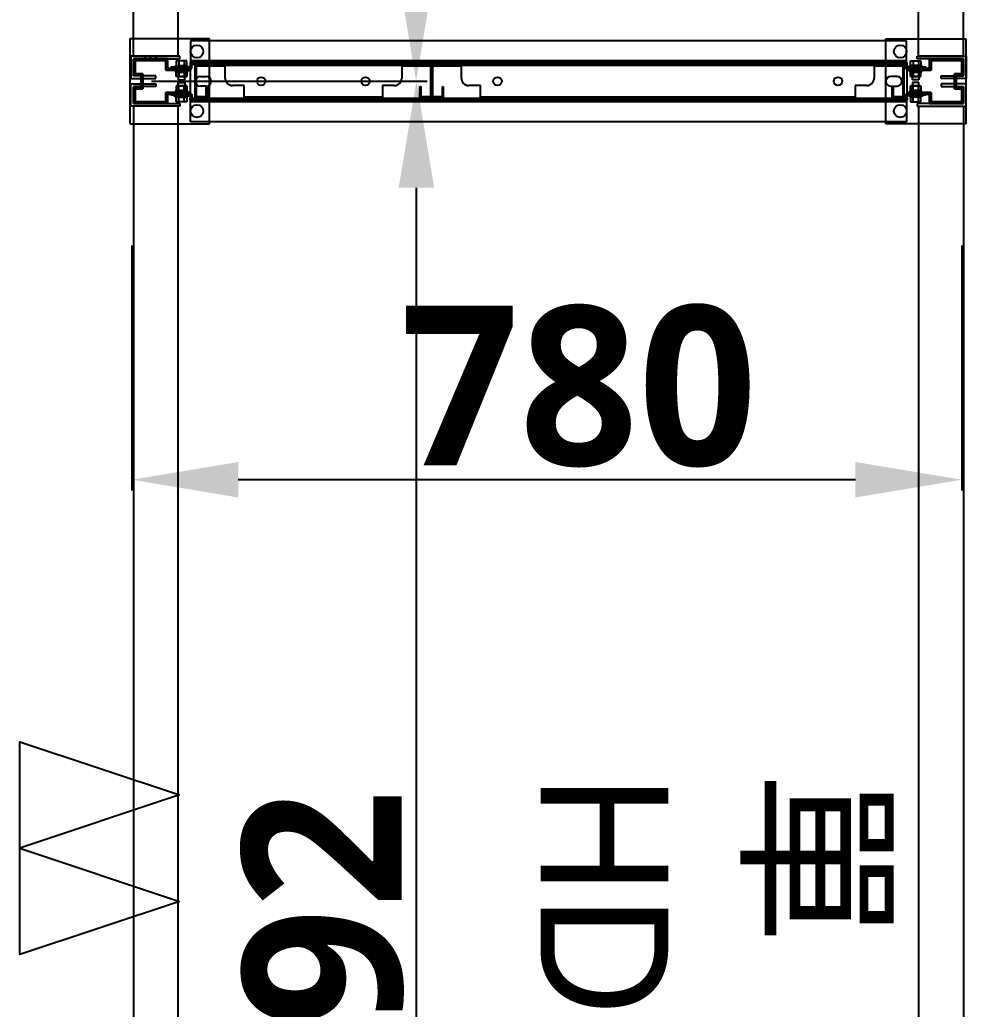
# Model space of a CAD drawing. Header units: millimetres. Extents: x 15382 to 37298, y 7351 to 31127.
# Drawn here: x 26122 to 27011, y 12327 to 13256 of the extents above; entities that cross this region are included whole.
import ezdxf

# ---------------------------------------------------------------- set-up
doc = ezdxf.new("R2010")
doc.units = ezdxf.units.MM
for name, color, linetype in [('02', 3, 'Continuous'), ('03', 6, 'Continuous'), ('04', 30, 'Continuous'), ('05', 12, 'Continuous'), ('544-1', 40, 'Continuous'), ('6', 7, 'Continuous'), ('M40', 3, 'Continuous'), ('M6', 7, 'Continuous'), ('動線', 6, 'Continuous'), ('文字', 7, 'Continuous'), ('標註', 252, 'Continuous')]:
    doc.layers.add(name, color=color, linetype=linetype)
doc.styles.get("Standard").update_dxf_attribs({"font": 'arial.ttf'})
doc.styles.add('新細明體', font='')
doc.styles.add('黑體', font='')
doc.styles.get('新細明體').set_extended_font_data('PMingLiU')
doc.styles.get('黑體').set_extended_font_data('Microsoft JhengHei', bold=True)
doc.dimstyles.new('ISO-25', dxfattribs={"dimtxt": 2.5, "dimasz": 2.5, "dimexe": 1.25, "dimexo": 0.625, "dimtad": 1, "dimtxsty": 'Standard', "dimcen": 2.5, "dimadec": 0, "dimazin": 0, "dimtfac": 1, "dimtmove": 0, "dimatfit": 3, "dimfxl": 1, "dimarcsym": 0})

# ---------------------------------------------------------------- blocks, each defined once
blk = doc.blocks.new('*D25')
at = {"layer": 'Defpoints', "color": 0, "transparency": 16777216}
for p in [(26235.66, 14690.57), (26494.44, 14690.57), (26235.66, 13198.57)]:
    blk.add_point(p, dxfattribs=at)
at = {"layer": '標註', "color": 0, "lineweight": -2, "transparency": 16777216}
for p, q in [((26245.66, 14690.57), (26504.44, 14690.57)), ((26494.44, 13298.57), (26494.44, 14590.57)), ((26245.66, 13198.57), (26504.44, 13198.57))]:
    blk.add_line(p, q, dxfattribs=at)
at = {"layer": '標註', "color": 0, "transparency": 16777216}
for points in [[(26477.78, 14590.57), (26511.11, 14590.57), (26494.44, 14690.57)], [(26477.78, 13298.57), (26511.11, 13298.57), (26494.44, 13198.57)]]:
    blk.add_solid(points, dxfattribs=at)
at = {"layer": '標註', "color": 251, "transparency": 16777216, "insert": (26406.68, 13801.62), "char_height": 150, "attachment_point": 5, "rotation": 90, "style": '黑體'}
blk.add_mtext('1492', dxfattribs=at)
blk = doc.blocks.new('*D39')
at = {"layer": 'Defpoints', "color": 0, "transparency": 16777216}
for p in [(26235.93, 13198.57), (26494.71, 13198.57), (26235.93, 11706.57)]:
    blk.add_point(p, dxfattribs=at)
at = {"layer": '標註', "color": 0, "lineweight": -2, "transparency": 16777216}
for p, q in [((26245.93, 13198.57), (26504.71, 13198.57)), ((26494.71, 11806.57), (26494.71, 13098.57)), ((26245.93, 11706.57), (26504.71, 11706.57))]:
    blk.add_line(p, q, dxfattribs=at)
at = {"layer": '標註', "color": 0, "transparency": 16777216}
for points in [[(26478.04, 13098.57), (26511.38, 13098.57), (26494.71, 13198.57)], [(26478.04, 11806.57), (26511.38, 11806.57), (26494.71, 11706.57)]]:
    blk.add_solid(points, dxfattribs=at)
at = {"layer": '標註', "color": 251, "transparency": 16777216, "insert": (26406.95, 12309.62), "char_height": 150, "attachment_point": 5, "rotation": 90, "style": '黑體'}
blk.add_mtext('1492', dxfattribs=at)
blk = doc.blocks.new('*D110')
at = {"layer": 'Defpoints', "color": 0, "transparency": 16777216}
for p in [(26227.32, 13054.19), (27007.32, 13054.19), (26227.32, 12824.16)]:
    blk.add_point(p, dxfattribs=at)
at = {"layer": '標註', "color": 0, "lineweight": -2, "transparency": 16777216}
for p, q in [((26227.32, 13044.19), (26227.32, 12814.16)), ((27007.32, 13044.19), (27007.32, 12814.16)), ((26907.32, 12824.16), (26327.32, 12824.16))]:
    blk.add_line(p, q, dxfattribs=at)
at = {"layer": '標註', "color": 0, "transparency": 16777216}
for points in [[(26327.32, 12840.83), (26327.32, 12807.49), (26227.32, 12824.16)], [(26907.32, 12840.83), (26907.32, 12807.49), (27007.32, 12824.16)]]:
    blk.add_solid(points, dxfattribs=at)
at = {"layer": '標註', "color": 251, "transparency": 16777216, "insert": (26647.4, 12911.68), "char_height": 150, "attachment_point": 5, "style": '黑體'}
blk.add_mtext('780', dxfattribs=at)

msp = doc.modelspace()

# ---------------------------------------------------------------- linework, layer by layer
at = {"layer": '02'}
for p, q in [((26300.317, 13238.565), (26225.317, 13238.565)), ((26225.317, 13238.565), (26225.317, 13158.565)), ((26300.317, 13158.565), (26300.317, 13238.565)), ((26935.927, 13158.565), (26935.927, 13238.565)), ((26935.927, 13238.565), (27010.927, 13238.565)), ((27010.927, 13238.565), (27010.927, 13158.565)), ((26225.317, 13158.565), (26300.317, 13158.565)), ((27010.927, 13158.565), (26935.927, 13158.565))]:
    msp.add_line(p, q, dxfattribs=at)
at = {"layer": '02', "lineweight": -3}
for centre in [(26288.427, 13226.565), (26949.427, 13226.565), (26288.427, 13170.565), (26949.427, 13170.565)]:
    msp.add_circle(centre, 6, dxfattribs=at)
at = {"layer": '03'}
for points in [[(26270.659, 13222.065), (26270.659, 14667.065), (26228.659, 14667.065), (26228.659, 13222.065)], [(26966.659, 13222.065), (26966.659, 14667.065), (27008.659, 14667.065), (27008.659, 13222.065)], [(26270.927, 11730.065), (26270.927, 13175.065), (26228.927, 13175.065), (26228.927, 11730.065)], [(26966.927, 11730.065), (26966.927, 13175.065), (27008.927, 13175.065), (27008.927, 11730.065)]]:
    msp.add_lwpolyline(points, close=True, dxfattribs=at)
at = {"layer": '04'}
for p, q in [((26955.427, 13236.565), (26282.427, 13236.565)), ((26282.427, 13236.565), (26282.427, 13211.765)), ((26955.427, 13211.765), (26955.427, 13236.565)), ((26282.427, 13211.765), (26263.927, 13211.765)), ((26263.927, 13211.765), (26263.927, 13210.565)), ((26282.427, 13211.765), (26263.927, 13211.765)), ((26263.927, 13211.765), (26263.927, 13210.565)), ((26955.427, 13217.765), (26282.427, 13217.765)), ((26282.427, 13217.765), (26282.427, 13211.765)), ((26283.627, 13210.565), (26283.627, 13216.565)), ((26283.627, 13216.565), (26954.227, 13216.565)), ((26283.627, 13210.565), (26283.627, 13216.565)), ((26283.627, 13216.565), (26954.227, 13216.565)), ((26954.227, 13216.565), (26954.227, 13210.565)), ((26954.227, 13216.565), (26954.227, 13210.565)), ((26955.427, 13211.765), (26955.427, 13217.765)), ((26973.927, 13211.765), (26955.427, 13211.765)), ((26973.927, 13211.765), (26955.427, 13211.765)), ((26973.927, 13210.565), (26973.927, 13211.765)), ((26973.927, 13210.565), (26973.927, 13211.765)), ((26263.927, 13210.565), (26283.627, 13210.565)), ((26263.927, 13210.565), (26283.627, 13210.565)), ((26954.227, 13210.565), (26973.927, 13210.565)), ((26954.227, 13210.565), (26973.927, 13210.565)), ((26263.927, 13185.365), (26263.927, 13186.565)), ((26263.927, 13186.565), (26283.627, 13186.565)), ((26263.927, 13185.365), (26263.927, 13186.565)), ((26263.927, 13186.565), (26283.627, 13186.565)), ((26282.427, 13185.365), (26263.927, 13185.365)), ((26282.427, 13185.365), (26263.927, 13185.365)), ((26282.427, 13179.365), (26282.427, 13185.365)), ((26282.427, 13160.565), (26282.427, 13185.365)), ((26283.627, 13186.565), (26283.627, 13180.565)), ((26283.627, 13186.565), (26283.627, 13180.565)), ((26954.227, 13180.565), (26954.227, 13186.565)), ((26954.227, 13186.565), (26973.927, 13186.565)), ((26954.227, 13180.565), (26954.227, 13186.565)), ((26954.227, 13186.565), (26973.927, 13186.565)), ((26973.927, 13185.365), (26955.427, 13185.365)), ((26955.427, 13185.365), (26955.427, 13179.365)), ((26973.927, 13185.365), (26955.427, 13185.365)), ((26955.427, 13185.365), (26955.427, 13160.565)), ((26973.927, 13186.565), (26973.927, 13185.365)), ((26973.927, 13186.565), (26973.927, 13185.365)), ((26955.427, 13179.365), (26282.427, 13179.365)), ((26283.627, 13180.565), (26954.227, 13180.565)), ((26283.627, 13180.565), (26954.227, 13180.565)), ((26955.427, 13160.565), (26282.427, 13160.565))]:
    msp.add_line(p, q, dxfattribs=at)
at = {"layer": '04', "lineweight": -3}
for p, q in [((26270.427, 13211.765), (26277.427, 13211.765)), ((26270.427, 13210.565), (26270.427, 13211.765)), ((26273.927, 13211.765), (26277.427, 13211.765)), ((26273.927, 13210.565), (26273.927, 13211.765)), ((26277.427, 13211.765), (26277.427, 13210.565)), ((26277.427, 13211.765), (26277.427, 13210.565)), ((26967.427, 13211.765), (26960.427, 13211.765)), ((26960.427, 13211.765), (26960.427, 13210.565)), ((26963.927, 13211.765), (26960.427, 13211.765)), ((26960.427, 13211.765), (26960.427, 13210.565)), ((26963.927, 13210.565), (26963.927, 13211.765)), ((26967.427, 13210.565), (26967.427, 13211.765)), ((26277.427, 13210.565), (26270.427, 13210.565)), ((26277.427, 13210.565), (26273.927, 13210.565)), ((26960.427, 13210.565), (26967.427, 13210.565)), ((26960.427, 13210.565), (26963.927, 13210.565)), ((26277.427, 13186.565), (26270.427, 13186.565)), ((26270.427, 13186.565), (26270.427, 13185.365)), ((26270.427, 13185.365), (26277.427, 13185.365)), ((26277.427, 13186.565), (26273.927, 13186.565)), ((26273.927, 13186.565), (26273.927, 13185.365)), ((26273.927, 13185.365), (26277.427, 13185.365)), ((26277.427, 13185.365), (26277.427, 13186.565)), ((26277.427, 13185.365), (26277.427, 13186.565)), ((26960.427, 13185.365), (26960.427, 13186.565)), ((26960.427, 13186.565), (26967.427, 13186.565)), ((26960.427, 13185.365), (26960.427, 13186.565)), ((26960.427, 13186.565), (26963.927, 13186.565)), ((26967.427, 13185.365), (26960.427, 13185.365)), ((26963.927, 13185.365), (26960.427, 13185.365)), ((26963.927, 13186.565), (26963.927, 13185.365)), ((26967.427, 13186.565), (26967.427, 13185.365))]:
    msp.add_line(p, q, dxfattribs=at)
at = {"layer": '05'}
for p, q in [((26272.427, 13222.065), (26226.427, 13222.065)), ((26226.427, 13222.065), (26226.427, 13202.565)), ((26239.949, 13219.565), (26239.949, 13222.065)), ((26244.927, 13219.565), (26244.927, 13222.065)), ((26249.905, 13219.565), (26249.905, 13222.065)), ((26272.427, 13219.565), (26272.427, 13222.065)), ((26965.427, 13219.565), (26965.427, 13222.065)), ((26965.427, 13222.065), (27011.427, 13222.065)), ((27011.427, 13222.065), (27011.427, 13202.565)), ((26228.927, 13203.565), (26228.927, 13219.565)), ((26228.927, 13219.565), (26272.427, 13219.565)), ((27008.927, 13219.565), (26965.427, 13219.565)), ((27008.927, 13203.565), (27008.927, 13219.565)), ((26226.427, 13203.565), (26226.427, 13201.065)), ((26249.927, 13203.565), (26228.927, 13203.565)), ((26249.927, 13201.065), (26249.927, 13203.565)), ((26987.927, 13201.065), (26987.927, 13203.565)), ((26987.927, 13203.565), (27008.927, 13203.565)), ((27011.427, 13203.565), (27011.427, 13201.065)), ((26226.427, 13201.065), (26249.927, 13201.065)), ((26226.427, 13193.565), (26226.427, 13196.065)), ((26226.427, 13196.065), (26249.927, 13196.065)), ((26226.427, 13175.065), (26226.427, 13194.565)), ((26249.927, 13193.565), (26228.927, 13193.565)), ((26228.927, 13193.565), (26228.927, 13177.565)), ((26249.927, 13196.065), (26249.927, 13193.565)), ((27011.427, 13201.065), (26987.927, 13201.065)), ((27011.427, 13196.065), (26987.927, 13196.065)), ((26987.927, 13196.065), (26987.927, 13193.565)), ((26987.927, 13193.565), (27008.927, 13193.565)), ((27008.927, 13193.565), (27008.927, 13177.565)), ((27011.427, 13193.565), (27011.427, 13196.065)), ((27011.427, 13175.065), (27011.427, 13194.565)), ((26272.427, 13175.065), (26226.427, 13175.065)), ((26228.927, 13177.565), (26272.427, 13177.565)), ((26272.427, 13177.565), (26272.427, 13175.065)), ((27008.927, 13177.565), (26965.427, 13177.565)), ((26965.427, 13177.565), (26965.427, 13175.065)), ((26965.427, 13175.065), (27011.427, 13175.065))]:
    msp.add_line(p, q, dxfattribs=at)
at = {"layer": '05', "lineweight": -3}
for p, q in [((26239.949, 13222.065), (26249.905, 13222.065)), ((26239.949, 13219.565), (26239.949, 13222.065)), ((26244.927, 13222.065), (26249.905, 13222.065)), ((26244.927, 13219.565), (26244.927, 13222.065)), ((26249.905, 13222.065), (26249.905, 13219.565)), ((26249.905, 13222.065), (26249.905, 13219.565)), ((26249.905, 13219.565), (26239.949, 13219.565)), ((26249.905, 13219.565), (26244.927, 13219.565))]:
    msp.add_line(p, q, dxfattribs=at)
at = {"layer": '544-1'}
for p, q in [((26286.927, 13212.765), (26286.927, 13213.565)), ((26286.927, 13213.565), (26508.927, 13213.565)), ((26286.927, 13183.565), (26286.927, 13213.565)), ((26286.927, 13213.565), (26287.727, 13213.565)), ((26314.927, 13212.765), (26287.727, 13212.765)), ((26287.727, 13212.765), (26287.727, 13184.365)), ((26314.927, 13201.565), (26314.927, 13212.765)), ((26508.127, 13212.765), (26480.927, 13212.765)), ((26480.927, 13212.765), (26480.927, 13201.565)), ((26508.127, 13184.365), (26508.127, 13212.765)), ((26508.927, 13212.765), (26508.927, 13213.565)), ((26508.927, 13213.565), (26952.927, 13213.565)), ((26508.927, 13183.565), (26508.927, 13213.565)), ((26508.927, 13213.565), (26509.727, 13213.565)), ((26508.927, 13213.565), (26508.927, 13183.565)), ((26536.927, 13212.765), (26509.727, 13212.765)), ((26509.727, 13212.765), (26509.727, 13184.365)), ((26536.927, 13201.565), (26536.927, 13212.765)), ((26952.127, 13212.765), (26924.927, 13212.765)), ((26924.927, 13212.765), (26924.927, 13201.565)), ((26952.127, 13184.365), (26952.127, 13212.765)), ((26952.927, 13213.565), (26952.927, 13183.565)), ((26297.127, 13184.365), (26297.127, 13193.565)), ((26297.127, 13193.565), (26297.927, 13193.565)), ((26297.927, 13193.565), (26297.927, 13183.565)), ((26332.927, 13194.565), (26321.927, 13194.565)), ((26332.927, 13183.565), (26332.927, 13194.565)), ((26473.927, 13194.565), (26462.927, 13194.565)), ((26462.927, 13194.565), (26462.927, 13183.565)), ((26497.927, 13183.565), (26497.927, 13193.565)), ((26497.927, 13193.565), (26498.727, 13193.565)), ((26498.727, 13193.565), (26498.727, 13184.365)), ((26519.127, 13184.365), (26519.127, 13193.565)), ((26519.127, 13193.565), (26519.927, 13193.565)), ((26519.927, 13193.565), (26519.927, 13183.565)), ((26554.927, 13194.565), (26543.927, 13194.565)), ((26554.927, 13183.565), (26554.927, 13194.565)), ((26917.927, 13194.565), (26906.927, 13194.565)), ((26906.927, 13194.565), (26906.927, 13183.565)), ((26941.927, 13183.565), (26941.927, 13193.565)), ((26941.927, 13193.565), (26942.727, 13193.565)), ((26942.727, 13193.565), (26942.727, 13184.365)), ((26297.927, 13183.565), (26286.927, 13183.565)), ((26287.727, 13184.365), (26297.127, 13184.365)), ((26462.927, 13183.565), (26332.927, 13183.565)), ((26508.927, 13183.565), (26497.927, 13183.565)), ((26498.727, 13184.365), (26508.127, 13184.365)), ((26519.927, 13183.565), (26508.927, 13183.565)), ((26509.727, 13184.365), (26519.127, 13184.365)), ((26906.927, 13183.565), (26554.927, 13183.565)), ((26952.927, 13183.565), (26941.927, 13183.565)), ((26942.727, 13184.365), (26952.127, 13184.365))]:
    msp.add_line(p, q, dxfattribs=at)
for centre in [(26348.927, 13198.565), (26446.927, 13198.565), (26570.927, 13198.565), (26890.927, 13198.565)]:
    msp.add_circle(centre, 4, dxfattribs=at)
for centre, start, end in [((26321.927, 13201.565), 180, 270), ((26473.927, 13201.565), 270, 0), ((26543.927, 13201.565), 180, 270), ((26917.927, 13201.565), 270, 0)]:
    msp.add_arc(centre, 7, start, end, dxfattribs=at)
at = {"layer": '6'}
for p, q in [((26281.927, 13216.165), (26281.927, 13214.565)), ((26955.927, 13216.165), (26281.927, 13216.165)), ((26281.927, 13216.165), (26281.927, 13180.965)), ((26955.927, 13216.165), (26281.927, 13216.165)), ((26281.927, 13214.565), (26955.927, 13214.565)), ((26955.927, 13214.565), (26955.927, 13216.165)), ((26955.927, 13180.965), (26955.927, 13216.165)), ((26291.427, 13203.065), (26297.427, 13203.065)), ((26946.427, 13203.065), (26940.427, 13203.065)), ((26286.927, 13198.565), (26286.927, 13198.565)), ((26297.427, 13194.065), (26291.427, 13194.065)), ((26301.927, 13198.565), (26301.927, 13198.565)), ((26935.927, 13198.565), (26935.927, 13198.565)), ((26940.427, 13194.065), (26946.427, 13194.065)), ((26950.927, 13198.565), (26950.927, 13198.565)), ((26281.927, 13180.965), (26281.927, 13182.565)), ((26281.927, 13182.565), (26955.927, 13182.565)), ((26955.927, 13180.965), (26281.927, 13180.965)), ((26281.927, 13180.965), (26955.927, 13180.965)), ((26955.927, 13182.565), (26955.927, 13180.965))]:
    msp.add_line(p, q, dxfattribs=at)
for centre, start, end in [((26291.427, 13198.565), 90, 180), ((26297.427, 13198.565), 0, 90), ((26940.427, 13198.565), 90, 180), ((26946.427, 13198.565), 0, 90), ((26291.427, 13198.565), 180, 270), ((26297.427, 13198.565), 270, 0), ((26940.427, 13198.565), 180, 270), ((26946.427, 13198.565), 270, 0)]:
    msp.add_arc(centre, 4.5, start, end, dxfattribs=at)
at = {"layer": 'M40'}
for p, q in [((26260.927, 13219.565), (26228.927, 13219.565)), ((26228.927, 13219.565), (26228.927, 13204.065)), ((26228.927, 13204.065), (26228.927, 13219.565)), ((26228.927, 13219.565), (26260.927, 13219.565)), ((26230.527, 13205.665), (26230.527, 13217.965)), ((26230.527, 13217.965), (26259.327, 13217.965)), ((26259.327, 13217.965), (26230.527, 13217.965)), ((26230.527, 13217.965), (26230.527, 13205.665)), ((26241.677, 13217.965), (26241.677, 13219.565)), ((26244.927, 13217.965), (26244.927, 13219.565)), ((26248.177, 13217.965), (26248.177, 13219.565)), ((26259.327, 13217.965), (26259.327, 13208.965)), ((26259.327, 13208.965), (26259.327, 13217.965)), ((26260.927, 13210.565), (26260.927, 13219.565)), ((26260.927, 13219.565), (26260.927, 13210.565)), ((26976.927, 13210.565), (26976.927, 13219.565)), ((26976.927, 13219.565), (27008.927, 13219.565)), ((27008.927, 13219.565), (26976.927, 13219.565)), ((26976.927, 13219.565), (26976.927, 13210.565)), ((27007.327, 13217.965), (26978.527, 13217.965)), ((26978.527, 13217.965), (26978.527, 13208.965)), ((26978.527, 13208.965), (26978.527, 13217.965)), ((26978.527, 13217.965), (27007.327, 13217.965)), ((27007.327, 13205.665), (27007.327, 13217.965)), ((27007.327, 13217.965), (27007.327, 13205.665)), ((27008.927, 13219.565), (27008.927, 13204.065)), ((27008.927, 13204.065), (27008.927, 13219.565)), ((26228.927, 13204.065), (26235.927, 13204.065)), ((26235.927, 13204.065), (26228.927, 13204.065)), ((26237.527, 13205.665), (26230.527, 13205.665)), ((26230.527, 13205.665), (26237.527, 13205.665)), ((26235.927, 13204.065), (26235.927, 13193.065)), ((26235.927, 13193.065), (26235.927, 13204.065)), ((26237.527, 13191.465), (26237.527, 13205.665)), ((26237.527, 13205.665), (26237.527, 13191.465)), ((26259.327, 13210.565), (26259.327, 13208.965)), ((26259.327, 13208.965), (26281.927, 13208.965)), ((26259.327, 13208.965), (26260.927, 13208.965)), ((26281.927, 13208.965), (26259.327, 13208.965)), ((26281.927, 13210.565), (26260.927, 13210.565)), ((26260.927, 13210.565), (26281.927, 13210.565)), ((26270.427, 13210.565), (26270.427, 13208.965)), ((26273.927, 13210.565), (26273.927, 13208.965)), ((26277.427, 13210.565), (26277.427, 13208.965)), ((26281.927, 13208.965), (26281.927, 13210.565)), ((26281.927, 13210.565), (26281.927, 13208.965)), ((26955.927, 13208.965), (26955.927, 13210.565)), ((26955.927, 13210.565), (26976.927, 13210.565)), ((26976.927, 13210.565), (26955.927, 13210.565)), ((26955.927, 13210.565), (26955.927, 13208.965)), ((26978.527, 13208.965), (26955.927, 13208.965)), ((26955.927, 13208.965), (26978.527, 13208.965)), ((26960.427, 13210.565), (26960.427, 13208.965)), ((26963.927, 13210.565), (26963.927, 13208.965)), ((26967.427, 13210.565), (26967.427, 13208.965)), ((26978.527, 13208.965), (26976.927, 13208.965)), ((26978.527, 13210.565), (26978.527, 13208.965)), ((27000.327, 13191.465), (27000.327, 13205.665)), ((27000.327, 13205.665), (27007.327, 13205.665)), ((27007.327, 13205.665), (27000.327, 13205.665)), ((27000.327, 13205.665), (27000.327, 13191.465)), ((27008.927, 13204.065), (27001.927, 13204.065)), ((27001.927, 13204.065), (27001.927, 13193.065)), ((27001.927, 13193.065), (27001.927, 13204.065)), ((27001.927, 13204.065), (27008.927, 13204.065)), ((26235.927, 13193.065), (26228.927, 13193.065)), ((26228.927, 13193.065), (26228.927, 13177.565)), ((26228.927, 13177.565), (26228.927, 13193.065)), ((26228.927, 13193.065), (26235.927, 13193.065)), ((26235.927, 13193.065), (26237.527, 13193.065)), ((27001.927, 13193.065), (27008.927, 13193.065)), ((27008.927, 13193.065), (27001.927, 13193.065)), ((27008.927, 13193.065), (27008.927, 13177.565)), ((27008.927, 13177.565), (27008.927, 13193.065)), ((26230.527, 13179.165), (26230.527, 13191.465)), ((26230.527, 13191.465), (26237.527, 13191.465)), ((26237.527, 13191.465), (26230.527, 13191.465)), ((26230.527, 13191.465), (26230.527, 13179.165)), ((26281.927, 13188.165), (26259.327, 13188.165)), ((26259.327, 13188.165), (26259.327, 13179.165)), ((26259.327, 13186.565), (26259.327, 13188.165)), ((26259.327, 13188.165), (26281.927, 13188.165)), ((26259.327, 13179.165), (26259.327, 13188.165)), ((26259.327, 13188.165), (26260.927, 13188.165)), ((26260.927, 13177.565), (26260.927, 13186.565)), ((26260.927, 13186.565), (26281.927, 13186.565)), ((26281.927, 13186.565), (26260.927, 13186.565)), ((26260.927, 13186.565), (26260.927, 13177.565)), ((26270.427, 13188.165), (26270.427, 13186.565)), ((26273.927, 13188.165), (26273.927, 13186.565)), ((26277.427, 13188.165), (26277.427, 13186.565)), ((26281.927, 13186.565), (26281.927, 13188.165)), ((26281.927, 13188.165), (26281.927, 13186.565)), ((26955.927, 13186.565), (26955.927, 13188.165)), ((26955.927, 13188.165), (26978.527, 13188.165)), ((26978.527, 13188.165), (26955.927, 13188.165)), ((26955.927, 13188.165), (26955.927, 13186.565)), ((26976.927, 13186.565), (26955.927, 13186.565)), ((26955.927, 13186.565), (26976.927, 13186.565)), ((26960.427, 13188.165), (26960.427, 13186.565)), ((26963.927, 13188.165), (26963.927, 13186.565)), ((26967.427, 13188.165), (26967.427, 13186.565)), ((26978.527, 13188.165), (26976.927, 13188.165)), ((26976.927, 13177.565), (26976.927, 13186.565)), ((26976.927, 13186.565), (26976.927, 13177.565)), ((26978.527, 13188.165), (26978.527, 13179.165)), ((26978.527, 13186.565), (26978.527, 13188.165)), ((26978.527, 13179.165), (26978.527, 13188.165)), ((27007.327, 13191.465), (27000.327, 13191.465)), ((27000.327, 13191.465), (27007.327, 13191.465)), ((27007.327, 13179.165), (27007.327, 13191.465)), ((27007.327, 13191.465), (27007.327, 13179.165)), ((26228.927, 13177.565), (26260.927, 13177.565)), ((26260.927, 13177.565), (26228.927, 13177.565)), ((26259.327, 13179.165), (26230.527, 13179.165)), ((26230.527, 13179.165), (26259.327, 13179.165)), ((27008.927, 13177.565), (26976.927, 13177.565)), ((26976.927, 13177.565), (27008.927, 13177.565)), ((26978.527, 13179.165), (27007.327, 13179.165)), ((27007.327, 13179.165), (26978.527, 13179.165))]:
    msp.add_line(p, q, dxfattribs=at)
at = {"layer": 'M40', "lineweight": -3}
for p, q in [((26241.677, 13219.565), (26248.177, 13219.565)), ((26241.677, 13217.965), (26241.677, 13219.565)), ((26248.177, 13217.965), (26241.677, 13217.965)), ((26244.927, 13219.565), (26248.177, 13219.565)), ((26244.927, 13217.965), (26244.927, 13219.565)), ((26248.177, 13217.965), (26244.927, 13217.965)), ((26248.177, 13219.565), (26248.177, 13217.965)), ((26248.177, 13219.565), (26248.177, 13217.965)), ((26237.527, 13204.065), (26235.927, 13204.065)), ((26235.927, 13204.065), (26235.927, 13193.065)), ((26237.527, 13193.065), (26237.527, 13204.065)), ((26270.427, 13210.565), (26277.427, 13210.565)), ((26270.427, 13208.965), (26270.427, 13210.565)), ((26277.427, 13208.965), (26270.427, 13208.965)), ((26273.927, 13210.565), (26277.427, 13210.565)), ((26273.927, 13208.965), (26273.927, 13210.565)), ((26277.427, 13208.965), (26273.927, 13208.965)), ((26277.427, 13210.565), (26277.427, 13208.965)), ((26277.427, 13210.565), (26277.427, 13208.965)), ((26967.427, 13210.565), (26960.427, 13210.565)), ((26960.427, 13210.565), (26960.427, 13208.965)), ((26963.927, 13210.565), (26960.427, 13210.565)), ((26960.427, 13210.565), (26960.427, 13208.965)), ((26960.427, 13208.965), (26967.427, 13208.965)), ((26960.427, 13208.965), (26963.927, 13208.965)), ((26963.927, 13208.965), (26963.927, 13210.565)), ((26967.427, 13208.965), (26967.427, 13210.565)), ((26235.927, 13193.065), (26235.927, 13198.565)), ((26235.927, 13198.565), (26237.527, 13198.565)), ((26235.927, 13193.065), (26237.527, 13193.065)), ((26237.527, 13193.065), (26235.927, 13193.065)), ((26237.527, 13198.565), (26237.527, 13193.065)), ((26277.427, 13188.165), (26270.427, 13188.165)), ((26270.427, 13188.165), (26270.427, 13186.565)), ((26270.427, 13186.565), (26277.427, 13186.565)), ((26277.427, 13188.165), (26273.927, 13188.165)), ((26273.927, 13188.165), (26273.927, 13186.565)), ((26273.927, 13186.565), (26277.427, 13186.565)), ((26277.427, 13186.565), (26277.427, 13188.165)), ((26277.427, 13186.565), (26277.427, 13188.165)), ((26960.427, 13186.565), (26960.427, 13188.165)), ((26960.427, 13188.165), (26967.427, 13188.165)), ((26960.427, 13186.565), (26960.427, 13188.165)), ((26960.427, 13188.165), (26963.927, 13188.165)), ((26967.427, 13186.565), (26960.427, 13186.565)), ((26963.927, 13186.565), (26960.427, 13186.565)), ((26963.927, 13188.165), (26963.927, 13186.565)), ((26967.427, 13188.165), (26967.427, 13186.565))]:
    msp.add_line(p, q, dxfattribs=at)
at = {"layer": 'M6'}
for p, q in [((26268.927, 13213.465), (26266.927, 13211.965)), ((26266.927, 13211.965), (26266.927, 13211.765)), ((26266.927, 13211.765), (26270.927, 13211.765)), ((26278.927, 13217.765), (26268.927, 13217.765)), ((26268.927, 13217.765), (26268.927, 13213.465)), ((26278.927, 13217.765), (26268.927, 13217.765)), ((26268.927, 13217.765), (26268.927, 13213.465)), ((26268.927, 13213.465), (26278.927, 13213.465)), ((26270.927, 13211.765), (26270.927, 13199.765)), ((26271.427, 13217.765), (26271.427, 13213.465)), ((26276.427, 13217.765), (26276.427, 13213.465)), ((26276.927, 13199.765), (26276.927, 13211.765)), ((26276.927, 13211.765), (26280.927, 13211.765)), ((26278.927, 13213.465), (26278.927, 13217.765)), ((26278.927, 13213.465), (26278.927, 13217.765)), ((26280.927, 13211.965), (26278.927, 13213.465)), ((26280.927, 13211.765), (26280.927, 13211.965)), ((26956.927, 13211.965), (26958.927, 13213.465)), ((26956.927, 13211.765), (26956.927, 13211.965)), ((26960.927, 13211.765), (26956.927, 13211.765)), ((26958.927, 13213.465), (26958.927, 13217.765)), ((26958.927, 13217.765), (26968.927, 13217.765)), ((26958.927, 13213.465), (26958.927, 13217.765)), ((26958.927, 13217.765), (26968.927, 13217.765)), ((26968.927, 13213.465), (26958.927, 13213.465)), ((26960.927, 13199.765), (26960.927, 13211.765)), ((26961.427, 13217.765), (26961.427, 13213.465)), ((26966.427, 13217.765), (26966.427, 13213.465)), ((26966.927, 13211.765), (26966.927, 13199.765)), ((26970.927, 13211.765), (26966.927, 13211.765)), ((26968.927, 13217.765), (26968.927, 13213.465)), ((26968.927, 13217.765), (26968.927, 13213.465)), ((26968.927, 13213.465), (26970.927, 13211.965)), ((26970.927, 13211.965), (26970.927, 13211.765)), ((26267.927, 13208.765), (26267.927, 13208.965)), ((26267.927, 13208.965), (26279.927, 13208.965)), ((26268.927, 13207.265), (26267.927, 13208.765)), ((26268.927, 13202.965), (26268.927, 13207.265)), ((26268.927, 13207.265), (26278.927, 13207.265)), ((26268.927, 13202.965), (26268.927, 13207.265)), ((26268.927, 13202.965), (26268.927, 13207.265)), ((26268.927, 13207.265), (26276.427, 13207.265)), ((26278.927, 13202.965), (26268.927, 13202.965)), ((26278.927, 13202.965), (26268.927, 13202.965)), ((26276.427, 13202.965), (26268.927, 13202.965)), ((26278.927, 13207.265), (26271.427, 13207.265)), ((26271.427, 13207.265), (26271.427, 13202.965)), ((26271.427, 13202.965), (26278.927, 13202.965)), ((26276.427, 13207.265), (26276.427, 13202.965)), ((26279.927, 13208.765), (26278.927, 13207.265)), ((26278.927, 13207.265), (26278.927, 13202.965)), ((26278.927, 13207.265), (26278.927, 13202.965)), ((26278.927, 13202.965), (26278.927, 13207.265)), ((26279.927, 13208.965), (26279.927, 13208.765)), ((26969.927, 13208.965), (26957.927, 13208.965)), ((26957.927, 13208.965), (26957.927, 13208.765)), ((26957.927, 13208.765), (26958.927, 13207.265)), ((26958.927, 13207.265), (26958.927, 13202.965)), ((26968.927, 13207.265), (26958.927, 13207.265)), ((26958.927, 13207.265), (26958.927, 13202.965)), ((26958.927, 13202.965), (26958.927, 13207.265)), ((26958.927, 13207.265), (26966.427, 13207.265)), ((26958.927, 13202.965), (26968.927, 13202.965)), ((26958.927, 13202.965), (26968.927, 13202.965)), ((26966.427, 13202.965), (26958.927, 13202.965)), ((26968.927, 13207.265), (26961.427, 13207.265)), ((26961.427, 13207.265), (26961.427, 13202.965)), ((26961.427, 13202.965), (26968.927, 13202.965)), ((26966.427, 13207.265), (26966.427, 13202.965)), ((26968.927, 13207.265), (26969.927, 13208.765)), ((26968.927, 13202.965), (26968.927, 13207.265)), ((26968.927, 13202.965), (26968.927, 13207.265)), ((26968.927, 13202.965), (26968.927, 13207.265)), ((26969.927, 13208.765), (26969.927, 13208.965)), ((26278.927, 13194.165), (26268.927, 13194.165)), ((26268.927, 13194.165), (26268.927, 13189.865)), ((26278.927, 13194.165), (26268.927, 13194.165)), ((26268.927, 13194.165), (26268.927, 13189.865)), ((26268.927, 13194.165), (26268.927, 13189.865)), ((26276.427, 13194.165), (26268.927, 13194.165)), ((26270.927, 13199.765), (26276.927, 13199.765)), ((26270.927, 13185.365), (26270.927, 13197.365)), ((26270.927, 13197.365), (26276.927, 13197.365)), ((26271.427, 13189.865), (26271.427, 13194.165)), ((26271.427, 13194.165), (26278.927, 13194.165)), ((26276.427, 13189.865), (26276.427, 13194.165)), ((26276.927, 13197.365), (26276.927, 13185.365)), ((26278.927, 13189.865), (26278.927, 13194.165)), ((26278.927, 13189.865), (26278.927, 13194.165)), ((26278.927, 13194.165), (26278.927, 13189.865)), ((26958.927, 13189.865), (26958.927, 13194.165)), ((26958.927, 13194.165), (26968.927, 13194.165)), ((26958.927, 13189.865), (26958.927, 13194.165)), ((26958.927, 13194.165), (26968.927, 13194.165)), ((26958.927, 13194.165), (26958.927, 13189.865)), ((26966.427, 13194.165), (26958.927, 13194.165)), ((26966.927, 13199.765), (26960.927, 13199.765)), ((26966.927, 13197.365), (26960.927, 13197.365)), ((26960.927, 13197.365), (26960.927, 13185.365)), ((26961.427, 13189.865), (26961.427, 13194.165)), ((26961.427, 13194.165), (26968.927, 13194.165)), ((26966.427, 13189.865), (26966.427, 13194.165)), ((26966.927, 13185.365), (26966.927, 13197.365)), ((26968.927, 13194.165), (26968.927, 13189.865)), ((26968.927, 13194.165), (26968.927, 13189.865)), ((26968.927, 13194.165), (26968.927, 13189.865)), ((26266.927, 13185.165), (26266.927, 13185.365)), ((26266.927, 13185.365), (26270.927, 13185.365)), ((26268.927, 13183.665), (26266.927, 13185.165)), ((26268.927, 13189.865), (26267.927, 13188.365)), ((26267.927, 13188.365), (26267.927, 13188.165)), ((26267.927, 13188.165), (26279.927, 13188.165)), ((26268.927, 13189.865), (26278.927, 13189.865)), ((26268.927, 13189.865), (26276.427, 13189.865)), ((26268.927, 13179.365), (26268.927, 13183.665)), ((26268.927, 13183.665), (26278.927, 13183.665)), ((26268.927, 13179.365), (26268.927, 13183.665)), ((26278.927, 13189.865), (26271.427, 13189.865)), ((26271.427, 13179.365), (26271.427, 13183.665)), ((26276.427, 13179.365), (26276.427, 13183.665)), ((26276.927, 13185.365), (26280.927, 13185.365)), ((26279.927, 13188.365), (26278.927, 13189.865)), ((26280.927, 13185.165), (26278.927, 13183.665)), ((26278.927, 13183.665), (26278.927, 13179.365)), ((26278.927, 13183.665), (26278.927, 13179.365)), ((26279.927, 13188.165), (26279.927, 13188.365)), ((26280.927, 13185.365), (26280.927, 13185.165)), ((26960.927, 13185.365), (26956.927, 13185.365)), ((26956.927, 13185.365), (26956.927, 13185.165)), ((26956.927, 13185.165), (26958.927, 13183.665)), ((26957.927, 13188.365), (26958.927, 13189.865)), ((26957.927, 13188.165), (26957.927, 13188.365)), ((26969.927, 13188.165), (26957.927, 13188.165)), ((26968.927, 13189.865), (26958.927, 13189.865)), ((26958.927, 13189.865), (26966.427, 13189.865)), ((26958.927, 13183.665), (26958.927, 13179.365)), ((26968.927, 13183.665), (26958.927, 13183.665)), ((26958.927, 13183.665), (26958.927, 13179.365)), ((26968.927, 13189.865), (26961.427, 13189.865)), ((26961.427, 13179.365), (26961.427, 13183.665)), ((26966.427, 13179.365), (26966.427, 13183.665)), ((26970.927, 13185.365), (26966.927, 13185.365)), ((26968.927, 13189.865), (26969.927, 13188.365)), ((26968.927, 13183.665), (26970.927, 13185.165)), ((26968.927, 13179.365), (26968.927, 13183.665)), ((26968.927, 13179.365), (26968.927, 13183.665)), ((26969.927, 13188.365), (26969.927, 13188.165)), ((26970.927, 13185.165), (26970.927, 13185.365)), ((26278.927, 13179.365), (26268.927, 13179.365)), ((26278.927, 13179.365), (26268.927, 13179.365)), ((26958.927, 13179.365), (26968.927, 13179.365)), ((26958.927, 13179.365), (26968.927, 13179.365))]:
    msp.add_line(p, q, dxfattribs=at)
at = {"layer": '動線', "lineweight": -3}
for points in [[(26271.946, 12527.941), (26121.946, 12477.941), (26121.946, 12577.941), (26271.946, 12527.941)], [(26271.946, 12427.941), (26121.946, 12377.941), (26121.946, 12477.941), (26271.946, 12427.941)]]:
    msp.add_lwpolyline(points, dxfattribs=at)

# ---------------------------------------------------------------- texts
at = {"layer": '文字', "color": 7, "style": '新細明體'}
msp.add_text('HD790', height=120, rotation=270, dxfattribs=at).set_placement((26611.464, 12547.342))
at = {"layer": '文字', "color": 8, "style": '新細明體'}
msp.add_text('單', height=120, rotation=270, dxfattribs=at).set_placement((26812.162, 12550.656))

# ---------------------------------------------------------------- dimensions: what is measured, and where the dimension line sits
at = {"layer": '標註', "color": 8}
for base, p1, p2, angle, picture, middle in [((26494.442, 14690.565), (26235.659, 13198.565), (26235.659, 14690.565), 90, '*D25', (26494.442, 13801.62)), ((26494.71, 13198.565), (26235.927, 11706.565), (26235.927, 13198.565), 90, '*D39', (26494.71, 12309.62)), ((26227.317, 12824.161), (27007.317, 13054.193), (26227.317, 13054.193), 180, '*D110', (26647.398, 12824.161))]:
    dim = msp.add_linear_dim(base=base, p1=p1, p2=p2, angle=angle, dimstyle='ISO-25', override={"dimscale": 100, "dimtxt": 1.5, "dimasz": 1, "dimexe": 0.1, "dimexo": 0.1, "dimgap": 0.1, "dimtxsty": '黑體', "dimclrt": 251}, dxfattribs=at)
    dim.commit()
    dim.dimension.update_dxf_attribs({"geometry": picture, "text_midpoint": middle, "dimtype": 160})

doc.saveas('drawing.dxf')
